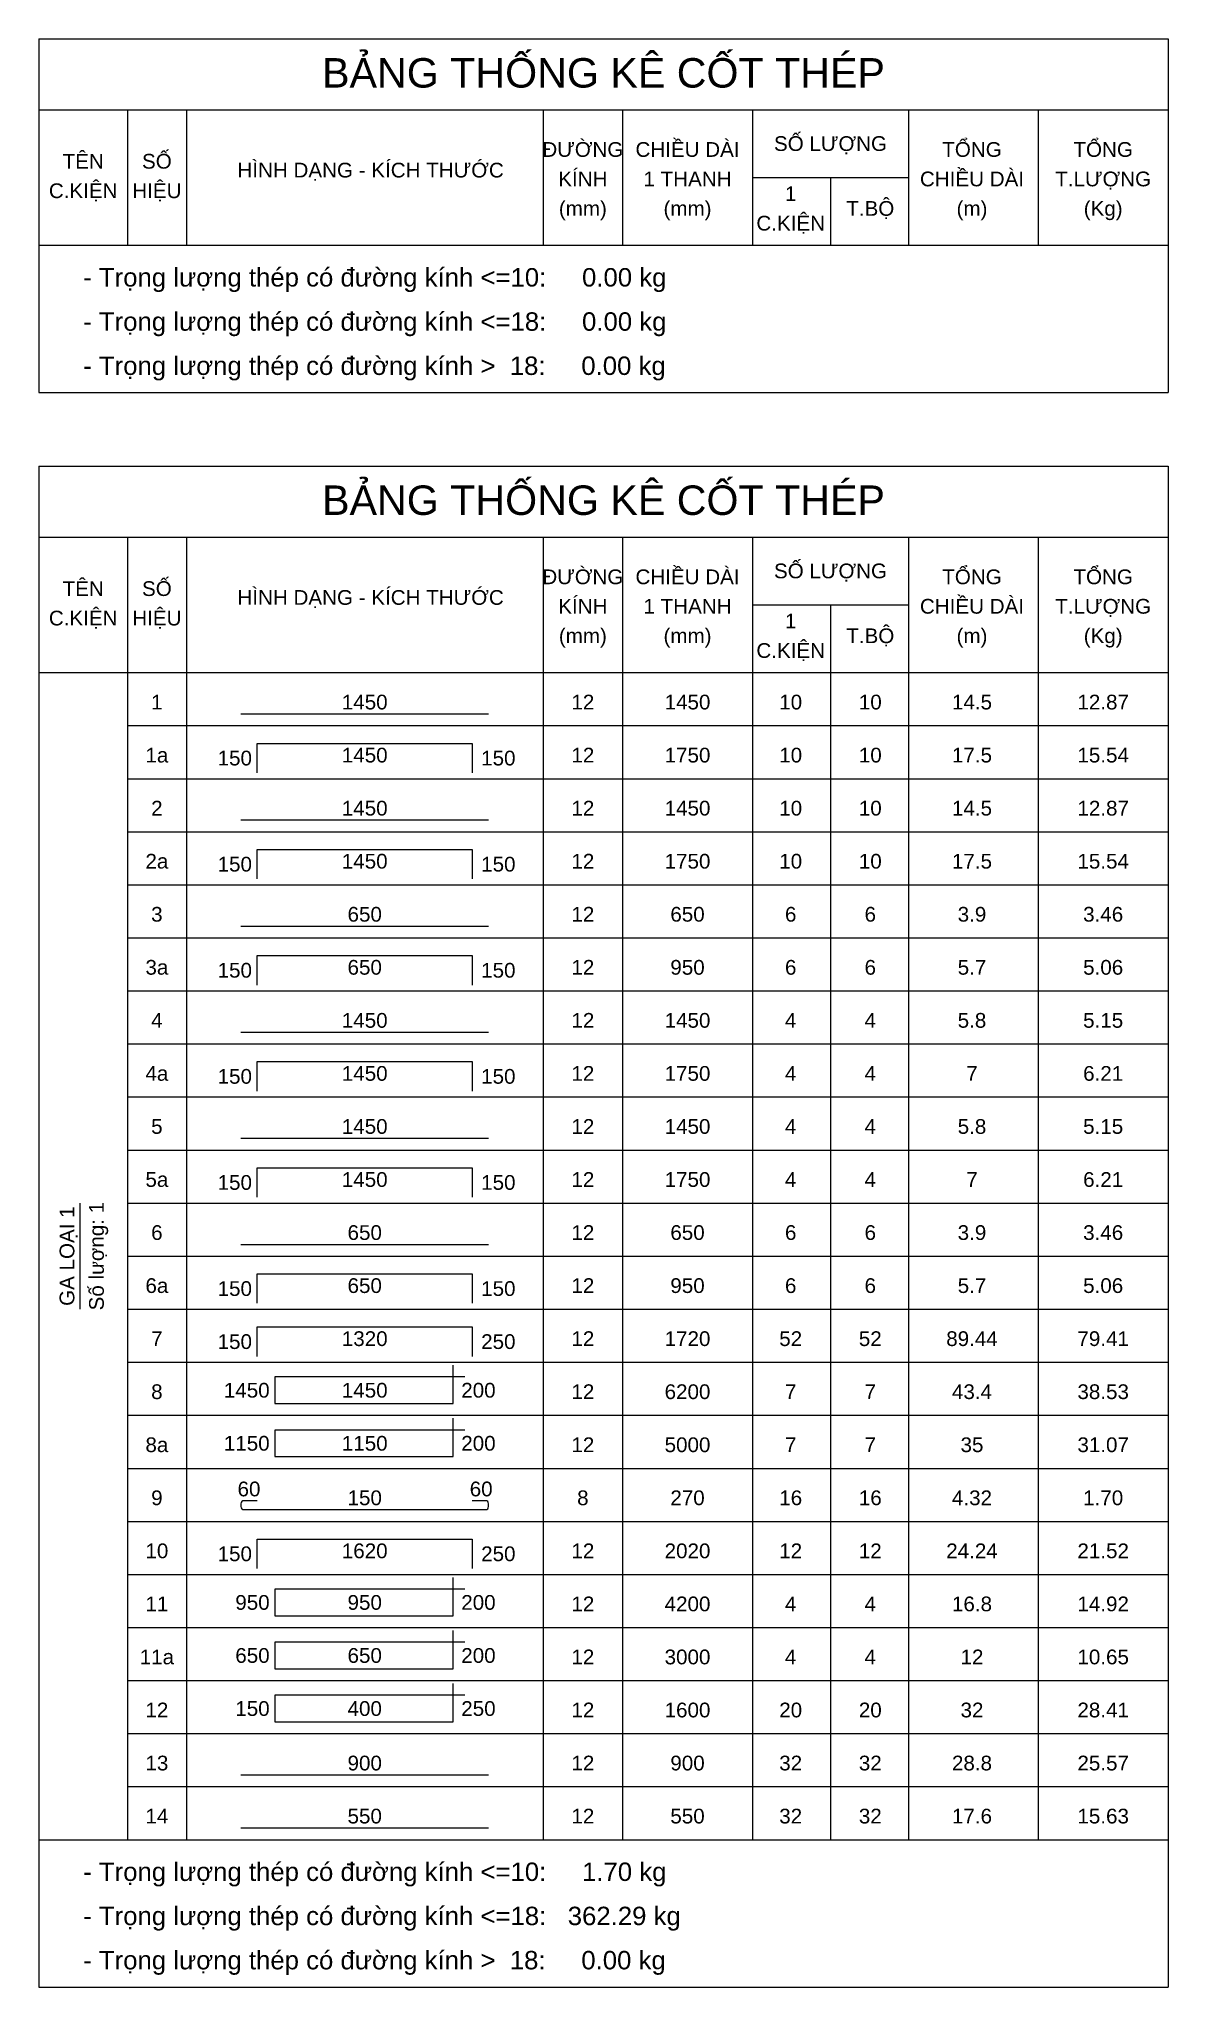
# Model space of a CAD drawing. Header units: inches. Extents: x 0 to 3830, y -148145 to -141535.
import ezdxf
from ezdxf.enums import TextEntityAlignment as Align

# ---------------------------------------------------------------- set-up
doc = ezdxf.new("R2010")
doc.units = ezdxf.units.IN
doc.header["$MEASUREMENT"] = 0
doc.linetypes.add('HIDDENX2', pattern=[0.75, 0.5, -0.25])
for name, color, linetype, lineweight in [('Bao', 2, 'Continuous', 0), ('NetMo', 9, 'HIDDENX2', 0), ('Steel', 4, 'Continuous', 0), ('Text', 2, 'Continuous', 0), ('TextThep', 7, 'Continuous', 0)]:
    doc.layers.add(name, color=color, linetype=linetype, lineweight=lineweight)
doc.styles.add('Hoa', font='micross.ttf')
doc.styles.add('Thuong', font='micross.ttf')

msp = doc.modelspace()

# ---------------------------------------------------------------- linework, layer by layer
at = {"layer": 'Bao'}
for p, q in [((0, -141535), (3830, -141535)), ((0, -141535), (0, -142735)), ((3830, -141535), (3830, -142735)), ((0, -141775), (3830, -141775)), ((300, -141775), (300, -142235)), ((500, -141775), (500, -142235)), ((1710, -141775), (1710, -142235)), ((1980, -141775), (1980, -142235)), ((2420, -141775), (2420, -142235)), ((2950, -141775), (2950, -142235)), ((3390, -141775), (3390, -142235)), ((2420, -142005), (2950, -142005)), ((2685, -142005), (2685, -142235)), ((0, -142235), (3830, -142235)), ((0, -142985), (3830, -142985)), ((0, -142985), (0, -148145)), ((3830, -142985), (3830, -148145)), ((0, -143225), (3830, -143225)), ((300, -143225), (300, -147645)), ((500, -143225), (500, -147645)), ((1710, -143225), (1710, -147645)), ((1980, -143225), (1980, -147645)), ((2420, -143225), (2420, -147645)), ((2950, -143225), (2950, -147645)), ((3390, -143225), (3390, -147645)), ((2420, -143455), (2950, -143455)), ((2685, -143455), (2685, -147645)), ((0, -143685), (3830, -143685))]:
    msp.add_line(p, q, dxfattribs=at)
at = {"layer": 'NetMo'}
for p, q in [((300, -143865), (3830, -143865)), ((300, -144045), (3830, -144045)), ((300, -144225), (3830, -144225)), ((300, -144405), (3830, -144405)), ((300, -144585), (3830, -144585)), ((300, -144765), (3830, -144765)), ((300, -144945), (3830, -144945)), ((300, -145125), (3830, -145125)), ((300, -145305), (3830, -145305)), ((300, -145485), (3830, -145485)), ((300, -145665), (3830, -145665)), ((300, -145845), (3830, -145845)), ((300, -146025), (3830, -146025)), ((300, -146205), (3830, -146205)), ((300, -146385), (3830, -146385)), ((300, -146565), (3830, -146565)), ((300, -146745), (3830, -146745)), ((300, -146925), (3830, -146925)), ((300, -147105), (3830, -147105)), ((300, -147285), (3830, -147285)), ((300, -147465), (3830, -147465)), ((300, -147645), (3830, -147645))]:
    msp.add_line(p, q, dxfattribs=at)
at = {"layer": 'Steel'}
for points in [[(685, -143825), (1525, -143825)], [(740, -144025), (740, -143925), (1470, -143925), (1470, -144025)], [(685, -144185), (1525, -144185)], [(740, -144385), (740, -144285), (1470, -144285), (1470, -144385)], [(685, -144545), (1525, -144545)], [(740, -144745), (740, -144645), (1470, -144645), (1470, -144745)], [(685, -144905), (1525, -144905)], [(740, -145105), (740, -145005), (1470, -145005), (1470, -145105)], [(685, -145265), (1525, -145265)], [(740, -145465), (740, -145365), (1470, -145365), (1470, -145465)], [(685, -145625), (1525, -145625)], [(740, -145825), (740, -145725), (1470, -145725), (1470, -145825)], [(740, -146005), (740, -145905), (1470, -145905), (1470, -146005)], [(1445, -146075), (800, -146075), (800, -146165), (1405, -146165), (1405, -146035)], [(1445, -146255), (800, -146255), (800, -146345), (1405, -146345), (1405, -146215)], [(740, -146725), (740, -146625), (1470, -146625), (1470, -146725)], [(1445, -146795), (800, -146795), (800, -146885), (1405, -146885), (1405, -146755)], [(1445, -146975), (800, -146975), (800, -147065), (1405, -147065), (1405, -146935)], [(1445, -147155), (800, -147155), (800, -147245), (1405, -147245), (1405, -147115)], [(685, -147425), (1525, -147425)], [(685, -147605), (1525, -147605)]]:
    msp.add_lwpolyline(points, dxfattribs=at)
msp.add_lwpolyline([(740, -146495), (695, -146495, 0.414214), (685, -146505), (685, -146515, 0.414214), (695, -146525), (1515, -146525, 0.414214), (1525, -146515), (1525, -146505, 0.414214), (1515, -146495), (1470, -146495)], format="xyb", dxfattribs=at)
at = {"layer": 'Text'}
for p, q in [((0, -142235), (3830, -142235)), ((0, -142735), (3830, -142735)), ((140, -145845), (140, -145485)), ((0, -147645), (3830, -147645)), ((0, -147645), (3830, -147645)), ((0, -148145), (3830, -148145))]:
    msp.add_line(p, q, dxfattribs=at)

# ---------------------------------------------------------------- texts
at = {"layer": 'Text', "color": 4, "style": 'Hoa'}
for p in [(1915, -141700), (1915, -143150)]:
    msp.add_text('BẢNG THỐNG KÊ CỐT THÉP', height=100, dxfattribs=at).set_placement(p, align=Align.CENTER)
at = {"layer": 'Text'}
for s, style, p in [('SỐ LƯỢNG', 'Hoa', (2685, -141915)), ('TÊN', 'Hoa', (150, -141975)), ('SỐ', 'Hoa', (400, -141975)), ('ĐƯỜNG', 'Hoa', (1845, -141935)), ('CHIỀU DÀI', 'Hoa', (2200, -141935)), ('TỔNG', 'Hoa', (3165, -141935)), ('TỔNG', 'Hoa', (3610, -141935)), ('HÌNH DẠNG - KÍCH THƯỚC', 'Hoa', (1125, -142005)), ('KÍNH', 'Hoa', (1845, -142035)), ('CHIỀU DÀI', 'Hoa', (3165, -142035)), ('C.KIỆN', 'Hoa', (150, -142075)), ('HIỆU', 'Hoa', (400, -142075)), ('1 THANH', 'Hoa', (2200, -142035)), ('1', 'Hoa', (2550, -142085)), ('T.LƯỢNG', 'Hoa', (3610, -142035)), ('(mm)', 'Thuong', (1845, -142135)), ('(mm)', 'Thuong', (2200, -142135)), ('T.BỘ', 'Hoa', (2820, -142135)), ('(m)', 'Thuong', (3165, -142135)), ('(Kg)', 'Thuong', (3610, -142135)), ('C.KIỆN', 'Hoa', (2550, -142185)), ('SỐ LƯỢNG', 'Hoa', (2685, -143365)), ('TÊN', 'Hoa', (150, -143425)), ('SỐ', 'Hoa', (400, -143425)), ('ĐƯỜNG', 'Hoa', (1845, -143385)), ('CHIỀU DÀI', 'Hoa', (2200, -143385)), ('TỔNG', 'Hoa', (3165, -143385)), ('TỔNG', 'Hoa', (3610, -143385)), ('HÌNH DẠNG - KÍCH THƯỚC', 'Hoa', (1125, -143455)), ('KÍNH', 'Hoa', (1845, -143485)), ('1 THANH', 'Hoa', (2200, -143485)), ('CHIỀU DÀI', 'Hoa', (3165, -143485)), ('T.LƯỢNG', 'Hoa', (3610, -143485)), ('C.KIỆN', 'Hoa', (150, -143525)), ('HIỆU', 'Hoa', (400, -143525)), ('1', 'Hoa', (2550, -143535)), ('(mm)', 'Thuong', (1845, -143585)), ('(mm)', 'Thuong', (2200, -143585)), ('T.BỘ', 'Hoa', (2820, -143585)), ('(m)', 'Thuong', (3165, -143585)), ('(Kg)', 'Thuong', (3610, -143585)), ('C.KIỆN', 'Hoa', (2550, -143635))]:
    msp.add_text(s, height=50, dxfattribs=dict(at, style=style)).set_placement(p, align=Align.CENTER)
at = {"layer": 'Text', "style": 'Hoa'}
for s, p in [('- Trọng lượng thép có đường kính <=10:     0.00 kg', (150, -142375)), ('- Trọng lượng thép có đường kính <=18:     0.00 kg', (150, -142525)), ('- Trọng lượng thép có đường kính >  18:     0.00 kg', (150, -142675)), ('- Trọng lượng thép có đường kính <=10:     1.70 kg', (150, -147785)), ('- Trọng lượng thép có đường kính <=18:   362.29 kg', (150, -147935)), ('- Trọng lượng thép có đường kính >  18:     0.00 kg', (150, -148085))]:
    msp.add_text(s, height=62.5, dxfattribs=at).set_placement(p)
for s, p in [('Số lượng: 1', (220, -145665)), ('GA LOẠI 1', (120, -145665))]:
    msp.add_text(s, height=50, rotation=90.00021, dxfattribs=at).set_placement(p, align=Align.CENTER)
at = {"layer": 'TextThep', "style": 'Hoa'}
for s, p in [('1', (400, -143825)), ('1450', (1105, -143825)), ('12', (1845, -143825)), ('1450', (2200, -143825)), ('10', (2550, -143825)), ('10', (2820, -143825)), ('14.5', (3165, -143825)), ('12.87', (3610, -143825)), ('1a', (400, -144005)), ('1450', (1105, -144005)), ('12', (1845, -144005)), ('2', (400, -144185)), ('1450', (1105, -144185)), ('12', (1845, -144185)), ('1450', (2200, -144185)), ('10', (2550, -144185)), ('10', (2820, -144185)), ('14.5', (3165, -144185)), ('12.87', (3610, -144185)), ('2a', (400, -144365)), ('1450', (1105, -144365)), ('12', (1845, -144365)), ('3', (400, -144545)), ('650', (1105, -144545)), ('12', (1845, -144545)), ('650', (2200, -144545)), ('6', (2550, -144545)), ('6', (2820, -144545)), ('3.9', (3165, -144545)), ('3.46', (3610, -144545)), ('3a', (400, -144725)), ('650', (1105, -144725)), ('12', (1845, -144725)), ('4', (400, -144905)), ('1450', (1105, -144905)), ('12', (1845, -144905)), ('1450', (2200, -144905)), ('4', (2550, -144905)), ('4', (2820, -144905)), ('5.8', (3165, -144905)), ('5.15', (3610, -144905)), ('4a', (400, -145085)), ('1450', (1105, -145085)), ('12', (1845, -145085)), ('5', (400, -145265)), ('1450', (1105, -145265)), ('12', (1845, -145265)), ('1450', (2200, -145265)), ('4', (2550, -145265)), ('4', (2820, -145265)), ('5.8', (3165, -145265)), ('5.15', (3610, -145265)), ('5a', (400, -145445)), ('1450', (1105, -145445)), ('12', (1845, -145445)), ('6', (400, -145625)), ('650', (1105, -145625)), ('12', (1845, -145625)), ('650', (2200, -145625)), ('6', (2550, -145625)), ('6', (2820, -145625)), ('3.9', (3165, -145625)), ('3.46', (3610, -145625)), ('6a', (400, -145805)), ('650', (1105, -145805)), ('12', (1845, -145805)), ('7', (400, -145985)), ('1320', (1105, -145985)), ('12', (1845, -145985)), ('8', (400, -146165)), ('1450', (1105, -146160)), ('12', (1845, -146165)), ('8a', (400, -146345)), ('1150', (1105, -146340)), ('12', (1845, -146345)), ('9', (400, -146525)), ('60', (712.5, -146495)), ('150', (1105, -146525)), ('60', (1500, -146495)), ('8', (1845, -146525)), ('10', (400, -146705)), ('1620', (1105, -146705)), ('12', (1845, -146705)), ('11', (400, -146885)), ('950', (1105, -146880)), ('12', (1845, -146885)), ('11a', (400, -147065)), ('650', (1105, -147060)), ('12', (1845, -147065)), ('12', (400, -147245)), ('400', (1105, -147240)), ('12', (1845, -147245)), ('13', (400, -147425)), ('900', (1105, -147425)), ('12', (1845, -147425)), ('900', (2200, -147425)), ('32', (2550, -147425)), ('32', (2820, -147425)), ('28.8', (3165, -147425)), ('25.57', (3610, -147425)), ('14', (400, -147605)), ('550', (1105, -147605)), ('12', (1845, -147605)), ('550', (2200, -147605)), ('32', (2550, -147605)), ('32', (2820, -147605)), ('17.6', (3165, -147605)), ('15.63', (3610, -147605))]:
    msp.add_text(s, height=50, dxfattribs=at).set_placement(p, align=Align.BOTTOM_CENTER)
for s, p in [('150', (722.5, -144015)), ('150', (722.5, -144375)), ('150', (722.5, -144735)), ('150', (722.5, -145095)), ('150', (722.5, -145455)), ('150', (722.5, -145815)), ('150', (722.5, -145995)), ('1450', (782.5, -146160)), ('1150', (782.5, -146340)), ('150', (722.5, -146715)), ('950', (782.5, -146880)), ('650', (782.5, -147060)), ('150', (782.5, -147240))]:
    msp.add_text(s, height=50, dxfattribs=at).set_placement(p, align=Align.BOTTOM_RIGHT)
for s, p in [('150', (1500, -144015)), ('150', (1500, -144375)), ('150', (1500, -144735)), ('150', (1500, -145095)), ('150', (1500, -145455)), ('150', (1500, -145815)), ('250', (1500, -145995)), ('200', (1432.5, -146160)), ('200', (1432.5, -146340)), ('250', (1500, -146715)), ('200', (1432.5, -146880)), ('200', (1432.5, -147060)), ('250', (1432.5, -147240))]:
    msp.add_text(s, height=50, dxfattribs=at).set_placement(p, align=Align.BOTTOM_LEFT)
at = {"layer": 'TextThep', "color": 7, "style": 'Hoa'}
for s, p in [('1750', (2200, -144005)), ('10', (2550, -144005)), ('10', (2820, -144005)), ('17.5', (3165, -144005)), ('15.54', (3610, -144005)), ('1750', (2200, -144365)), ('10', (2550, -144365)), ('10', (2820, -144365)), ('17.5', (3165, -144365)), ('15.54', (3610, -144365)), ('950', (2200, -144725)), ('6', (2550, -144725)), ('6', (2820, -144725)), ('5.7', (3165, -144725)), ('5.06', (3610, -144725)), ('1750', (2200, -145085)), ('4', (2550, -145085)), ('4', (2820, -145085)), ('7', (3165, -145085)), ('6.21', (3610, -145085)), ('1750', (2200, -145445)), ('4', (2550, -145445)), ('4', (2820, -145445)), ('7', (3165, -145445)), ('6.21', (3610, -145445)), ('950', (2200, -145805)), ('6', (2550, -145805)), ('6', (2820, -145805)), ('5.7', (3165, -145805)), ('5.06', (3610, -145805)), ('1720', (2200, -145985)), ('52', (2550, -145985)), ('52', (2820, -145985)), ('89.44', (3165, -145985)), ('79.41', (3610, -145985)), ('6200', (2200, -146165)), ('7', (2550, -146165)), ('7', (2820, -146165)), ('43.4', (3165, -146165)), ('38.53', (3610, -146165)), ('5000', (2200, -146345)), ('35', (3165, -146345)), ('31.07', (3610, -146345)), ('7', (2550, -146345)), ('7', (2820, -146345)), ('270', (2200, -146525)), ('16', (2550, -146525)), ('16', (2820, -146525)), ('4.32', (3165, -146525)), ('1.70', (3610, -146525)), ('2020', (2200, -146705)), ('12', (2550, -146705)), ('12', (2820, -146705)), ('24.24', (3165, -146705)), ('21.52', (3610, -146705)), ('4200', (2200, -146885)), ('4', (2550, -146885)), ('4', (2820, -146885)), ('16.8', (3165, -146885)), ('14.92', (3610, -146885)), ('3000', (2200, -147065)), ('4', (2550, -147065)), ('4', (2820, -147065)), ('12', (3165, -147065)), ('10.65', (3610, -147065)), ('1600', (2200, -147245)), ('20', (2550, -147245)), ('20', (2820, -147245)), ('32', (3165, -147245)), ('28.41', (3610, -147245))]:
    msp.add_text(s, height=50, dxfattribs=at).set_placement(p, align=Align.BOTTOM_CENTER)

doc.saveas('drawing.dxf')
